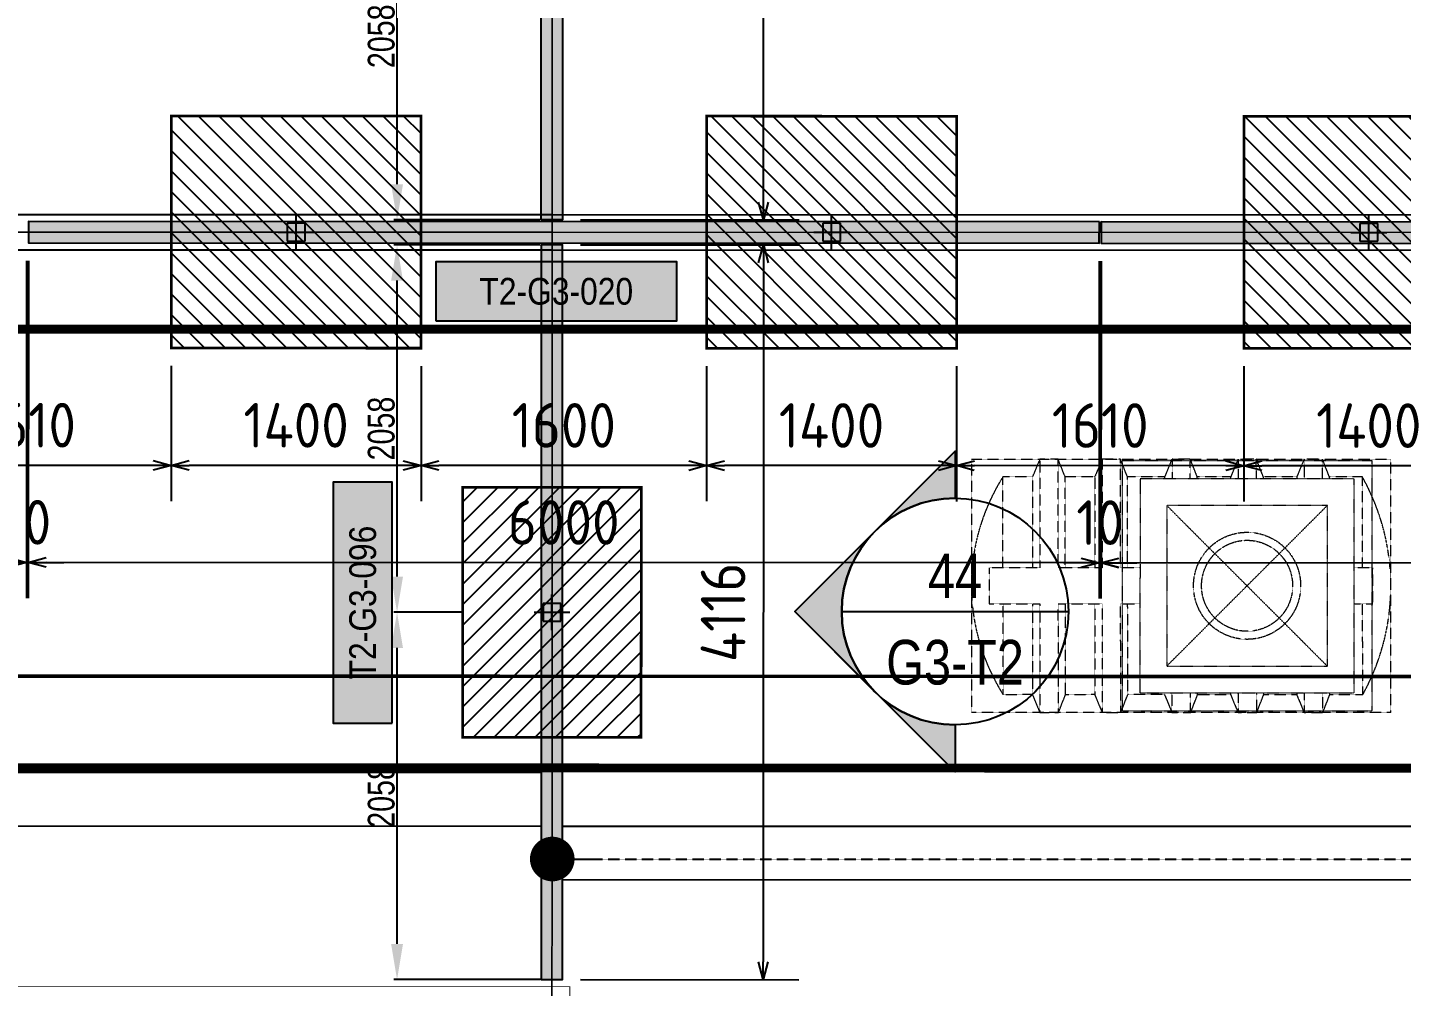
# Model space of a CAD drawing. Header units: centimetres. Extents: x -6122352 to 7132207, y -1694241 to 1947892.
# Drawn here: x 141183 to 148881, y -112699 to -107326 of the extents above; entities that cross this region are included whole.
import ezdxf
from ezdxf.enums import TextEntityAlignment as Align

# ---------------------------------------------------------------- set-up
doc = ezdxf.new("R2010")
doc.units = ezdxf.units.CM
doc.header["$MEASUREMENT"] = 0
doc.header["$PDMODE"] = 66
doc.header["$PDSIZE"] = 100
for name, pattern in [('2. HG-ST XR COL 3A (5V 7V 9V 11V - GF (4M & 5D-E)$0$HIDDEN', [0.375, 0.25, -0.125]), ('DASHED2', [0.375, 0.25, -0.125]), ('DU23023_KAA_00_XX_M2_TR_KPTB_0024$0$DU23023_KAA_00_XX_M2_TR_XRBS_0024$0$PHANTOM2', [1.25, 0.625, -0.125, 0.125, -0.125, 0.125, -0.125]), ('HIDDEN', [0.375, 0.25, -0.125]), ('XR-AR-END-SETTING OUT PLAN$0$23261-XR-AR-SI-GF$0$HIDDEN', [0.375, 0.25, -0.125])]:
    doc.linetypes.add(name, pattern=pattern)
for name, color, linetype in [('00-MI-DIM', 7, 'Continuous'), ('23585-XR-AR-BOUNDARY WALLS AND SETBACKS$0$setback', 7, 'XR-AR-END-SETTING OUT PLAN$0$23261-XR-AR-SI-GF$0$HIDDEN'), ('@MI-FOOTINGS', 7, 'Continuous'), ('@MI-REF LAYER', 7, 'Continuous'), ('@MI-TYPE-02', 6, 'Continuous'), ('A-GLASS HATCH', 7, 'Continuous'), ('B_TH_8', 7, 'Continuous'), ('PANEL-TAGS', 7, 'Continuous'), ('VD-WS-WATER TANK', 7, 'Continuous'), ('XR-AR-END-SETTING OUT PLAN$0$23585-XR-AR-END-GROUND FLOOR$0$A-Flor-Strs', 1, 'Continuous'), ('XR-AR-MID-SETTING OUT FOR MASTER$0$23585-XR-AR-MID-GROUND FLOOR$0$A-Flor-Strs', 1, 'Continuous')]:
    doc.layers.add(name, color=color, linetype=linetype)
doc.layers.add('08-Compound Wall-2', color=6, linetype='Continuous', lineweight=25, true_color=0xff00ff)
doc.layers.add('23585-XR-AR-DAMAC PLOT LIMITS$0$1-End units', color=7, linetype='Continuous', lineweight=5, true_color=0xf8991e)
doc.layers.add('23585-XR-AR-DAMAC PLOT LIMITS$0$1-Mid units', color=41, linetype='Continuous', lineweight=5)
doc.layers.add('A-ANNO-TEXT', color=3, linetype='Continuous', lineweight=25)
doc.styles.add('Arial Narrow', font='ARIALN.TTF', dxfattribs={"width": 0.95, "height": 500})
doc.styles.add('JWC 1.50MM', font='GOTHIC.TTF', dxfattribs={"width": 0.8, "height": 1.5})
doc.styles.add('PANELTAG_STYLE', font='arial.ttf')
doc.styles.add('Schueco-BEMSTIL', font='isocpeur.ttf', dxfattribs={"width": 0.9})
doc.dimstyles.new('JWC - 1.5', dxfattribs={"dimtxt": 1.5, "dimasz": 2, "dimexe": 0.18, "dimexo": 0.06, "dimgap": 0.09, "dimtad": 1, "dimtoh": 1, "dimdec": 0, "dimzin": 0, "dimdsep": 46, "dimtxsty": 'JWC 1.50MM', "dimcen": 0.09, "dimclrd": 1, "dimclre": 1, "dimclrt": 2, "dimadec": 0, "dimazin": 0, "dimtfac": 1, "dimtdec": 0, "dimtofl": 0, "dimtmove": 0, "dimatfit": 3, "dimfxl": 30, "dimtolj": 1, "dimtzin": 0, "dimarcsym": 0})
doc.dimstyles.new('MI- JWC-TXT-2.5 MM', dxfattribs={"dimscale": 1.5, "dimtxt": 2.5, "dimasz": 1, "dimexe": 2, "dimexo": 1, "dimgap": 1, "dimtad": 1, "dimdec": 0, "dimdsep": 46, "dimtxsty": 'Schueco-BEMSTIL', "dimblk": 'OPEN30', "dimcen": 0, "dimdle": 2, "dimclrd": 140, "dimclre": 8, "dimclrt": 40, "dimadec": 0, "dimazin": 2, "dimtfac": 1, "dimtdec": 0, "dimtix": 1, "dimtmove": 2, "dimatfit": 3, "dimldrblk": 'OPEN', "dimfxl": 2, "dimlwd": -1, "dimlwe": -1, "dimarcsym": 0})

# ---------------------------------------------------------------- blocks, each defined once
blk = doc.blocks.new('23585-XR-AR-BOUNDARY WALLS AND SETBACKS')
at = {"layer": '08-Compound Wall-2'}
for points in [[(496545.2942, 2768939.474), (496562.9159, 2768923.3281), (496568.9636, 2768929.9287), (496573.017, 2768934.3523), (496577.0706, 2768938.7761), (496581.124, 2768943.1999), (496585.1774, 2768947.6237), (496589.2308, 2768952.0475), (496593.2842, 2768956.4713), (496597.3376, 2768960.8951), (496601.391, 2768965.3187), (496607.505, 2768971.9913), (496589.8835, 2768988.1374)], [(496625.274, 2768955.7101), (496607.6525, 2768971.8562), (496601.5384, 2768965.1835), (496597.485, 2768960.7599), (496593.4316, 2768956.3361), (496589.3782, 2768951.9123), (496585.3248, 2768947.4885), (496581.2714, 2768943.0647), (496577.218, 2768938.6409), (496573.1644, 2768934.2171), (496569.111, 2768929.7935), (496563.0633, 2768923.193), (496580.6844, 2768907.0466)]]:
    blk.add_lwpolyline(points, dxfattribs=at)
at = {"layer": '23585-XR-AR-BOUNDARY WALLS AND SETBACKS$0$setback', "ltscale": 40, "const_width": 0.05}
blk.add_lwpolyline([(496622.2089, 2768954.5853), (496607.8315, 2768967.7589), (496603.6766, 2768963.2244), (496599.6232, 2768958.8008), (496595.5698, 2768954.377), (496591.5164, 2768949.9532), (496587.463, 2768945.5294), (496583.4096, 2768941.1056), (496579.3562, 2768936.6818), (496575.3025, 2768932.2579), (496571.2492, 2768927.8344), (496567.093, 2768923.2983), (496581.4701, 2768910.1244), (496585.6266, 2768914.6607), (496589.68, 2768919.0844), (496593.7334, 2768923.5082), (496597.7868, 2768927.932), (496601.8402, 2768932.3558), (496605.8938, 2768936.7795), (496609.9472, 2768941.2032), (496614.0006, 2768945.627), (496618.054, 2768950.0508)], close=True, dxfattribs=at)
blk = doc.blocks.new('A$C9d9485f6')
at = {"layer": 'A-ANNO-TEXT', "rotation": 312.4881850805905}
blk.add_blockref('23585-XR-AR-BOUNDARY WALLS AND SETBACKS', (-2377088.5348, -1504219.2521), dxfattribs=at)
blk = doc.blocks.new('23585-XR-AR-DAMAC PLOT LIMITS')
at = {"layer": '23585-XR-AR-DAMAC PLOT LIMITS$0$1-End units', "color": 251, "true_color": 0x636466}
for points in [[(496569.0373, 2768929.8611), (496562.8545, 2768923.1131), (496545.1591, 2768939.3265), (496551.3423, 2768946.0747)], [(496586.7325, 2768913.6473), (496580.5493, 2768906.8991), (496562.8545, 2768923.1131), (496569.0373, 2768929.8611)]]:
    blk.add_lwpolyline(points, close=True, dxfattribs=at)
at = {"layer": '23585-XR-AR-DAMAC PLOT LIMITS$0$1-Mid units', "color": 251, "true_color": 0x636466}
for points in [[(496569.0373, 2768929.8611), (496551.3423, 2768946.0747), (496555.3957, 2768950.4985), (496573.0907, 2768934.2847)], [(496590.7859, 2768918.0711), (496586.7325, 2768913.6473), (496569.0373, 2768929.8611), (496573.0907, 2768934.2847)]]:
    blk.add_lwpolyline(points, close=True, dxfattribs=at)
blk = doc.blocks.new('A$Cf093b529')
at = {"layer": 'A-ANNO-TEXT'}
blk.add_blockref('23585-XR-AR-DAMAC PLOT LIMITS', (-495391.9901, -2768603.4419), dxfattribs=at)
blk = doc.blocks.new('A$Ceb9e94c1')
at = {"color": 1, "true_color": 0xeb0000, "const_width": 0.003, "elevation": 0}
blk.add_lwpolyline([(57.1501, 0.0001), (51.1501, 0.0001), (45.1501, 0), (39.1501, 0), (33.1501, 0.0002), (27.1501, 0.0002), (21.1501, 0.0002), (15.1501, 0.0001), (9.1501, 0.0001), (0.0001, 0.0001), (0, 24.0001), (9.1502, 24.0001), (15.1501, 24), (21.1501, 24), (27.1501, 24.0001), (33.1501, 24.0001), (39.1501, 24.0002), (45.1501, 24.0002), (51.1502, 24.0001), (57.1501, 24), (66.3023, 24.0002), (66.3027, 0.0002)], close=True, dxfattribs=at)
blk = doc.blocks.new('WT')
at = {"layer": 'VD-WS-WATER TANK', "color": 8, "linetype": 'HIDDEN', "lineweight": 5}
for p, q in [((-1544.6, 709.7), (-1544.6, -710.3)), ((-1544.6, 709.7), (805.4, 709.7)), ((805.4, -710.3), (805.4, 709.7)), ((-1205.2, 610), (-1368.6, 609.7)), ((-1367.6, 100.7), (-1368.6, 609.7)), ((-853.8, 610), (-1019.5, 609.7)), ((-462.5, 610), (-670.5, 610)), ((-92.3, 610), (-279.1, 610)), ((278, 610), (91.1, 609.6)), ((645.8, 610), (461.3, 609.7)), ((646.8, 100.7), (645.8, 610)), ((-1366.3, -610.3), (-1367.2, -101.4)), ((648.2, -610), (647.2, -101.4)), ((-1202.9, -610), (-1366.3, -610.3)), ((-853.8, -610), (-1017.2, -610.3)), ((-462.5, -610), (-668.2, -610)), ((-92.3, -610), (-276.8, -610)), ((278, -610), (93.4, -610.3)), ((648.2, -610), (463.6, -610.3)), ((805.4, -710.3), (-1544.6, -710.3))]:
    blk.add_line(p, q, dxfattribs=at)
at = {"layer": 'VD-WS-WATER TANK', "color": 8, "linetype": 'HIDDEN', "lineweight": 5, "ltscale": 0.2}
for p, q in [((-450, 450, 1.1), (450, -450, -1)), ((450, 450), (-450, -450, 1))]:
    blk.add_line(p, q, dxfattribs=at)
at = {"layer": 'VD-WS-WATER TANK', "color": 8, "linetype": 'HIDDEN', "lineweight": 5}
for points in [[(-1058, 100.7), (-1059, 709.7), (-1161.1, 709.7), (-1202.9, 610), (-1202.9, 100.7)], [(-1161.1, 709.7), (-1161.1, 100.7)], [(-1018.6, 100.7), (-1019.5, 610), (-1059, 709.7)], [(-708.9, 100.7), (-709.9, 709.7), (-812, 709.7), (-853.8, 610), (-853.8, 100.7)], [(-812, 709.7), (-812, 100.7)], [(-669.5, 100.7), (-670.5, 610), (-709.9, 709.7)], [(-318.4, 600), (-318.6, 709.7), (-420.7, 709.7), (-462.5, 610), (-462.5, 600)], [(-420.7, 709.7), (-420.7, 600)], [(-279.1, 600), (-279.1, 610), (-318.6, 709.7)], [(51.8, 600), (51.6, 709.7), (-50.5, 709.7), (-92.3, 610), (-92.3, 600)], [(-50.5, 709.7), (-50.5, 600)], [(91.1, 600), (91.1, 610), (51.6, 709.7)], [(422, 600), (421.8, 709.7), (319.7, 709.7), (278, 610), (278, 600)], [(319.7, 709.7), (319.7, 600)], [(461.3, 600), (461.3, 610), (421.8, 709.7)], [(-1161.1, 100.7), (-1444.6, 100.7), (-1444.6, -101.4), (-1161.1, -101.4)], [(-812, 100.7), (-1058, 100.7)], [(-600, 100.7), (-708.9, 100.7)], [(600, -101.4), (705.4, -101.4), (705.4, 100.7), (600, 100.7)], [(-1202.9, -101.4), (-1202.9, -610), (-1161.1, -710.3), (-1056.7, -710.3), (-1017.2, -610), (-1018.2, -101.4)], [(-1161.1, -101.4), (-1161.1, -710.3)], [(-1056.7, -710.3), (-1057.7, -101.4)], [(-1057.7, -101.4), (-812, -101.4)], [(-853.8, -101.4), (-853.8, -610), (-812, -710.3), (-707.6, -710.3), (-668.2, -610), (-669.1, -101.4)], [(-812, -101.4), (-812, -710.3)], [(-707.6, -710.3), (-708.6, -101.4)], [(-708.6, -101.4), (-600, -101.4)], [(-462.5, -600), (-462.5, -610), (-420.7, -710.3), (-316.2, -710.3), (-276.8, -610), (-276.8, -600)], [(-420.7, -600), (-420.7, -710.3)], [(-316.2, -710.3), (-316.4, -600)], [(-92.3, -600), (-92.3, -610), (-50.5, -710.3), (54, -710.3), (93.4, -610), (93.4, -600)], [(-50.5, -600), (-50.5, -710.3)], [(54, -710.3), (53.8, -600)], [(278, -600), (278, -610), (319.7, -710.3), (424.2, -710.3), (463.6, -610), (463.6, -600)], [(319.7, -600), (319.7, -710.3)], [(424.2, -710.3), (424, -600)]]:
    blk.add_lwpolyline(points, dxfattribs=at)
at = {"layer": 'VD-WS-WATER TANK', "color": 8, "linetype": 'HIDDEN', "lineweight": 5, "ltscale": 0.2}
for points in [[(-700, -700), (700, -700), (700, 700), (-700, 700)], [(-600, -600), (600, -600), (600, 600), (-600, 600)], [(-450, -450), (450, -450), (450, 450), (-450, 450)]]:
    blk.add_lwpolyline(points, close=True, dxfattribs=at)
at = {"layer": 'VD-WS-WATER TANK', "color": 8, "linetype": 'HIDDEN', "lineweight": 5}
for radius in [300, 255]:
    blk.add_circle((0, 0), radius, dxfattribs=at)
for centre, radius, start, end in [((-406.1, 1.5), 1138.5, 147.71236, 212.50564), ((-448.6, -2.1), 1254, 331.0009, 29.21709)]:
    blk.add_arc(centre, radius, start, end, dxfattribs=at)
blk = doc.blocks.new('A$C626fc766')
at = {"color": 1, "true_color": 0xeb0000, "const_width": 0.003, "elevation": 0}
blk.add_lwpolyline([(57.1526, 0.0001), (51.1526, 0.0001), (45.1526, 0.0001), (39.1526, 0), (33.1526, 0.0003), (27.1526, 0.0002), (21.1526, 0.0002), (15.1526, 0.0002), (9.1526, 0.0001), (0, 0.0001), (0.0004, 24.0001), (9.1526, 24.0003), (15.1525, 24.0002), (21.1526, 24.0001), (27.1526, 24.0001), (33.1526, 24.0002), (39.1526, 24.0002), (45.1526, 24.0002), (51.1526, 24.0003), (57.1525, 24.0002), (66.3027, 24.0002), (66.3027, 0)], close=True, dxfattribs=at)
at = {"layer": 'VD-WS-WATER TANK', "ltscale": 100, "xscale": 0.001, "yscale": 0.001, "zscale": 0.001, "rotation": 1.469649213618479e-08}
blk.add_blockref('WT', (13.0473, 22.0206, 0), dxfattribs=at)
blk = doc.blocks.new('_Dot')
at = {"color": 0, "linetype": 'ByBlock', "lineweight": -2}
blk.add_line((-0.5, 0), (-1, 0), dxfattribs=at)
at = {"color": 0, "linetype": 'ByBlock', "const_width": 0.5}
blk.add_lwpolyline([(-0.25, 0, 1), (0.25, 0, 1)], format="xyb", close=True, dxfattribs=at)
blk = doc.blocks.new('A$Cc8c38916')
at = {"color": 1, "true_color": 0xeb0000, "const_width": 0.003, "elevation": 0}
blk.add_lwpolyline([(57.1501, 1.3114), (51.1501, 1.3114), (45.1501, 1.3113), (39.1501, 1.3113), (33.1501, 1.3115), (27.1501, 1.3115), (21.1501, 1.3115), (15.1501, 1.3114), (9.1501, 1.3114), (0.0001, 1.3114), (0, 25.3114), (9.1502, 25.3114), (15.1501, 25.3113), (21.1501, 25.3113), (27.1501, 25.3114), (33.1501, 25.3114), (39.1501, 25.3114), (45.1501, 25.3115), (51.1502, 25.3114), (57.1501, 25.3113), (66.3023, 25.3115), (66.3027, 1.3114)], close=True, dxfattribs=at)
blk = doc.blocks.new('A$Cbcaed180')
at = {"color": 1, "true_color": 0xeb0000, "const_width": 0.003, "elevation": 0}
blk.add_lwpolyline([(57.1526, 0.7365), (51.1526, 0.7364), (45.1526, 0.7364), (39.1526, 0.7364), (33.1526, 0.7366), (27.1526, 0.7366), (21.1526, 0.7366), (15.1526, 0.7365), (9.1526, 0.7365), (0, 0.7365), (0.0004, 24.7364), (9.1526, 24.7366), (15.1525, 24.7365), (21.1526, 24.7364), (27.1526, 24.7365), (33.1526, 24.7365), (39.1526, 24.7365), (45.1526, 24.7366), (51.1526, 24.7366), (57.1525, 24.7365), (66.3027, 24.7365), (66.3027, 0.7363)], close=True, dxfattribs=at)
blk = doc.blocks.new('_Open30')
at = {"color": 0, "linetype": 'ByBlock', "lineweight": -2}
for p, q in [((-1, 0.268), (0, 0)), ((0, 0), (-1, -0.268)), ((0, 0), (-1, 0))]:
    blk.add_line(p, q, dxfattribs=at)
blk = doc.blocks.new('*D1482')
at = {"layer": '@MI-TYPE-02', "color": 8, "transparency": 16777216}
for p, q in [((375737.2, -229201.3), (376960.5, -229201.3)), ((375735.9, -233317.3), (376960.5, -233317.3))]:
    blk.add_line(p, q, dxfattribs=at)
at = {"layer": '@MI-TYPE-02', "color": 140, "transparency": 16777216}
blk.add_line((376760.5, -233217.3), (376760.5, -229301.3), dxfattribs=at)
at = {"layer": 'Defpoints', "color": 0, "transparency": 16777216}
for p in [(375637.2, -229201.3), (376760.5, -229201.3), (375635.9, -233317.3)]:
    blk.add_point(p, dxfattribs=at)
at = {"layer": '@MI-TYPE-02', "color": 140, "transparency": 16777216, "xscale": 100, "yscale": 100, "zscale": 100}
for p, rotation in [((376760.5, -229201.3), 90), ((376760.5, -233317.3), 270)]:
    blk.add_blockref('_Open30', p, dxfattribs=dict(at, rotation=rotation))
at = {"layer": '@MI-TYPE-02', "color": 40, "transparency": 16777216, "insert": (376535.5, -231259.3), "char_height": 250, "attachment_point": 5, "rotation": 90, "style": 'Schueco-BEMSTIL'}
blk.add_mtext('4116', dxfattribs=at)
blk = doc.blocks.new('_Open')
at = {"color": 0, "linetype": 'ByBlock', "lineweight": -2}
for p, q in [((-1, 0.2), (0, 0)), ((-1, -0.2), (0, 0)), ((0, 0), (-1, 0))]:
    blk.add_line(p, q, dxfattribs=at)
blk = doc.blocks.new('*D1488')
at = {"layer": '@MI-TYPE-02', "color": 8, "transparency": 16777216}
for p, q in [((375735.9, -233457), (376960.4, -233457.4)), ((375735.8, -237573), (376959.1, -237573.4))]:
    blk.add_line(p, q, dxfattribs=at)
at = {"layer": '@MI-TYPE-02', "color": 140, "transparency": 16777216}
blk.add_line((376760.4, -233557.3), (376759.1, -237473.3), dxfattribs=at)
at = {"layer": 'Defpoints', "color": 0, "transparency": 16777216}
for p in [(375635.9, -233457), (375635.8, -237572.9), (376759.1, -237573.3)]:
    blk.add_point(p, dxfattribs=at)
at = {"layer": '@MI-TYPE-02', "color": 140, "transparency": 16777216, "xscale": 100, "yscale": 100, "zscale": 100}
for p, rotation in [((376760.4, -233457.3), 89.98108695238069), ((376759.1, -237573.3), 269.9810869523807)]:
    blk.add_blockref('_Open30', p, dxfattribs=dict(at, rotation=rotation))
at = {"layer": '@MI-TYPE-02', "color": 40, "transparency": 16777216, "insert": (376534.8, -235515.3), "char_height": 250, "attachment_point": 5, "rotation": 89.98109, "style": 'Schueco-BEMSTIL'}
blk.add_mtext('4116', dxfattribs=at)
blk = doc.blocks.new('T2-SINGLE FOOTING')
at = {"layer": '@MI-FOOTINGS', "transparency": 33554679}
h = blk.add_hatch(dxfattribs=at)
h.set_pattern_fill('ANSI31', color=8, scale=650)
h.paths.add_polyline_path([(-700, 500), (700, 500), (700, -500), (-700, -500)])
at = {"layer": '@MI-FOOTINGS', "color": 62, "const_width": 15}
blk.add_lwpolyline([(-700, 500), (700, 500), (700, -500), (-700, -500)], close=True, dxfattribs=at)
at = {"layer": '@MI-FOOTINGS', "color": 30}
blk.add_point((0, 0), dxfattribs=at)
blk = doc.blocks.new('*D1557')
at = {"color": 1, "lineweight": -2, "transparency": 16777216}
for p, q in [((-507.3, -6313.9), (-887.1, -6313.9)), ((-869.1, -8171.6), (-869.1, -6513.9)), ((-67.4, -8371.6), (-887.1, -8371.6))]:
    blk.add_line(p, q, dxfattribs=at)
at = {"color": 1, "transparency": 16777216}
for points in [[(-902.4, -6513.9), (-835.8, -6513.9), (-869.1, -6313.9)], [(-902.4, -8171.6), (-835.8, -8171.6), (-869.1, -8371.6)]]:
    blk.add_solid(points, dxfattribs=at)
at = {"layer": 'Defpoints', "color": 0, "transparency": 16777216}
for p in [(-869.1, -6313.9), (-501.3, -6313.9), (-61.4, -8371.6)]:
    blk.add_point(p, dxfattribs=at)
at = {"color": 2, "transparency": 16777216, "insert": (-956.9, -7342.8), "char_height": 150, "attachment_point": 5, "rotation": 90, "style": 'JWC 1.50MM'}
blk.add_mtext('\\A1;2058', dxfattribs=at)
blk = doc.blocks.new('*D1558')
at = {"color": 1, "lineweight": -2, "transparency": 16777216}
for p, q in [((-67.3, -4255.7), (-887.1, -4255.7)), ((-869.1, -6113.9), (-869.1, -4455.7)), ((-507.3, -6313.9), (-887.1, -6313.9))]:
    blk.add_line(p, q, dxfattribs=at)
at = {"color": 1, "transparency": 16777216}
for points in [[(-902.4, -4455.7), (-835.8, -4455.7), (-869.1, -4255.7)], [(-902.4, -6113.9), (-835.8, -6113.9), (-869.1, -6313.9)]]:
    blk.add_solid(points, dxfattribs=at)
at = {"layer": 'Defpoints', "color": 0, "transparency": 16777216}
for p in [(-869.1, -4255.7), (-61.3, -4255.7), (-501.3, -6313.9)]:
    blk.add_point(p, dxfattribs=at)
at = {"color": 2, "transparency": 16777216, "insert": (-956.9, -5284.8), "char_height": 150, "attachment_point": 5, "rotation": 90, "style": 'JWC 1.50MM'}
blk.add_mtext('\\A1;2058', dxfattribs=at)
blk = doc.blocks.new('*D1559')
at = {"color": 1, "lineweight": -2, "transparency": 16777216}
for p, q in [((-506.6, -2058), (-887.1, -2058)), ((-869.1, -3915.9), (-869.1, -2258)), ((-67.3, -4115.9), (-887.1, -4115.9))]:
    blk.add_line(p, q, dxfattribs=at)
at = {"color": 1, "transparency": 16777216}
for points in [[(-902.4, -2258), (-835.8, -2258), (-869.1, -2058)], [(-902.4, -3915.9), (-835.8, -3915.9), (-869.1, -4115.9)]]:
    blk.add_solid(points, dxfattribs=at)
at = {"layer": 'Defpoints', "color": 0, "transparency": 16777216}
for p in [(-869.1, -2058), (-500.6, -2058), (-61.3, -4115.9)]:
    blk.add_point(p, dxfattribs=at)
at = {"color": 2, "transparency": 16777216, "insert": (-956.9, -3087), "char_height": 150, "attachment_point": 5, "rotation": 90, "style": 'JWC 1.50MM'}
blk.add_mtext('\\A1;2058', dxfattribs=at)
blk = doc.blocks.new('T2-FOOTING PLAN')
at = {"layer": '@MI-FOOTINGS', "transparency": 33554679}
h = blk.add_hatch(dxfattribs=at)
h.set_pattern_fill('ANSI31', color=8, scale=650)
h.paths.add_polyline_path([(-700, 650), (700, 650), (700, -650), (-700, -650)])
at = {"layer": '@MI-FOOTINGS', "color": 160, "true_color": 0x3340f0, "const_width": 15}
blk.add_lwpolyline([(-700, 650), (700, 650), (700, -650), (-700, -650)], close=True, dxfattribs=at)
at = {"layer": '@MI-FOOTINGS', "color": 30}
blk.add_point((0, 0), dxfattribs=at)
blk = doc.blocks.new('*D1619')
at = {"layer": '@MI-TYPE-02', "color": 8, "transparency": 16777216}
for p, q in [((400069.3, -148817.6), (400069.3, -149575.2)), ((401469.3, -148817.3), (401469.3, -149575.2))]:
    blk.add_line(p, q, dxfattribs=at)
at = {"layer": '@MI-TYPE-02', "color": 140, "transparency": 16777216}
blk.add_line((401369.3, -149375.2), (400169.3, -149375.2), dxfattribs=at)
at = {"layer": 'Defpoints', "color": 0, "transparency": 16777216}
for p in [(400069.3, -148717.6), (401469.3, -148717.3), (400069.3, -149375.2)]:
    blk.add_point(p, dxfattribs=at)
at = {"layer": '@MI-TYPE-02', "color": 140, "transparency": 16777216, "xscale": 100, "yscale": 100, "zscale": 100, "rotation": 180}
blk.add_blockref('_Open30', (400069.3, -149375.2), dxfattribs=at)
at = {"layer": '@MI-TYPE-02', "color": 140, "transparency": 16777216, "xscale": 100, "yscale": 100, "zscale": 100}
blk.add_blockref('_Open30', (401469.3, -149375.2), dxfattribs=at)
at = {"layer": '@MI-TYPE-02', "color": 40, "transparency": 16777216, "insert": (400769.3, -149150.2), "char_height": 250, "attachment_point": 5, "style": 'Schueco-BEMSTIL'}
blk.add_mtext('1400', dxfattribs=at)
blk = doc.blocks.new('*D1620')
at = {"layer": '@MI-TYPE-02', "color": 8, "transparency": 16777216}
for p, q in [((398459.3, -148817.5), (398459.3, -149575.2)), ((400069.3, -148817.6), (400069.3, -149575.2))]:
    blk.add_line(p, q, dxfattribs=at)
at = {"layer": '@MI-TYPE-02', "color": 140, "transparency": 16777216}
blk.add_line((399969.3, -149375.2), (398559.3, -149375.2), dxfattribs=at)
at = {"layer": 'Defpoints', "color": 0, "transparency": 16777216}
for p in [(398459.3, -148717.5), (400069.3, -148717.6), (398459.3, -149375.2)]:
    blk.add_point(p, dxfattribs=at)
at = {"layer": '@MI-TYPE-02', "color": 140, "transparency": 16777216, "xscale": 100, "yscale": 100, "zscale": 100, "rotation": 180}
blk.add_blockref('_Open30', (398459.3, -149375.2), dxfattribs=at)
at = {"layer": '@MI-TYPE-02', "color": 140, "transparency": 16777216, "xscale": 100, "yscale": 100, "zscale": 100}
blk.add_blockref('_Open30', (400069.3, -149375.2), dxfattribs=at)
at = {"layer": '@MI-TYPE-02', "color": 40, "transparency": 16777216, "insert": (399264.3, -149150.2), "char_height": 250, "attachment_point": 5, "style": 'Schueco-BEMSTIL'}
blk.add_mtext('1610', dxfattribs=at)
blk = doc.blocks.new('*D1621')
at = {"layer": '@MI-TYPE-02', "color": 8, "transparency": 16777216}
for p, q in [((397059.3, -148817.7), (397059.3, -149575.2)), ((398459.3, -148817.5), (398459.3, -149575.2))]:
    blk.add_line(p, q, dxfattribs=at)
at = {"layer": '@MI-TYPE-02', "color": 140, "transparency": 16777216}
blk.add_line((398359.3, -149375.2), (397159.3, -149375.2), dxfattribs=at)
at = {"layer": 'Defpoints', "color": 0, "transparency": 16777216}
for p in [(397059.3, -148717.7), (398459.3, -148717.5), (397059.3, -149375.2)]:
    blk.add_point(p, dxfattribs=at)
at = {"layer": '@MI-TYPE-02', "color": 140, "transparency": 16777216, "xscale": 100, "yscale": 100, "zscale": 100, "rotation": 180}
blk.add_blockref('_Open30', (397059.3, -149375.2), dxfattribs=at)
at = {"layer": '@MI-TYPE-02', "color": 140, "transparency": 16777216, "xscale": 100, "yscale": 100, "zscale": 100}
blk.add_blockref('_Open30', (398459.3, -149375.2), dxfattribs=at)
at = {"layer": '@MI-TYPE-02', "color": 40, "transparency": 16777216, "insert": (397759.3, -149150.2), "char_height": 250, "attachment_point": 5, "style": 'Schueco-BEMSTIL'}
blk.add_mtext('1400', dxfattribs=at)
blk = doc.blocks.new('*D1622')
at = {"layer": '@MI-TYPE-02', "color": 8, "transparency": 16777216}
for p, q in [((395459.3, -148818), (395459.3, -149575.2)), ((397059.3, -148817.7), (397059.3, -149575.2))]:
    blk.add_line(p, q, dxfattribs=at)
at = {"layer": '@MI-TYPE-02', "color": 140, "transparency": 16777216}
blk.add_line((396959.3, -149375.2), (395559.3, -149375.2), dxfattribs=at)
at = {"layer": 'Defpoints', "color": 0, "transparency": 16777216}
for p in [(395459.3, -148718), (397059.3, -148717.7), (395459.3, -149375.2)]:
    blk.add_point(p, dxfattribs=at)
at = {"layer": '@MI-TYPE-02', "color": 140, "transparency": 16777216, "xscale": 100, "yscale": 100, "zscale": 100, "rotation": 180}
blk.add_blockref('_Open30', (395459.3, -149375.2), dxfattribs=at)
at = {"layer": '@MI-TYPE-02', "color": 140, "transparency": 16777216, "xscale": 100, "yscale": 100, "zscale": 100}
blk.add_blockref('_Open30', (397059.3, -149375.2), dxfattribs=at)
at = {"layer": '@MI-TYPE-02', "color": 40, "transparency": 16777216, "insert": (396259.3, -149150.2), "char_height": 250, "attachment_point": 5, "style": 'Schueco-BEMSTIL'}
blk.add_mtext('1600', dxfattribs=at)
blk = doc.blocks.new('*D1623')
at = {"layer": '@MI-TYPE-02', "color": 8, "transparency": 16777216}
for p, q in [((394059.3, -148818.2), (394059.3, -149575.2)), ((395459.3, -148818), (395459.3, -149575.2))]:
    blk.add_line(p, q, dxfattribs=at)
at = {"layer": '@MI-TYPE-02', "color": 140, "transparency": 16777216}
blk.add_line((395359.3, -149375.2), (394159.3, -149375.2), dxfattribs=at)
at = {"layer": 'Defpoints', "color": 0, "transparency": 16777216}
for p in [(394059.3, -148718.2), (395459.3, -148718), (394059.3, -149375.2)]:
    blk.add_point(p, dxfattribs=at)
at = {"layer": '@MI-TYPE-02', "color": 140, "transparency": 16777216, "xscale": 100, "yscale": 100, "zscale": 100, "rotation": 180}
blk.add_blockref('_Open30', (394059.3, -149375.2), dxfattribs=at)
at = {"layer": '@MI-TYPE-02', "color": 140, "transparency": 16777216, "xscale": 100, "yscale": 100, "zscale": 100}
blk.add_blockref('_Open30', (395459.3, -149375.2), dxfattribs=at)
at = {"layer": '@MI-TYPE-02', "color": 40, "transparency": 16777216, "insert": (394759.3, -149150.2), "char_height": 250, "attachment_point": 5, "style": 'Schueco-BEMSTIL'}
blk.add_mtext('1400', dxfattribs=at)
blk = doc.blocks.new('*D1624')
at = {"layer": '@MI-TYPE-02', "color": 8, "transparency": 16777216}
for p, q in [((392449.8, -148817.9), (392449.8, -149575.2)), ((394059.3, -148818.2), (394059.3, -149575.2))]:
    blk.add_line(p, q, dxfattribs=at)
at = {"layer": '@MI-TYPE-02', "color": 140, "transparency": 16777216}
blk.add_line((393959.3, -149375.2), (392549.8, -149375.2), dxfattribs=at)
at = {"layer": 'Defpoints', "color": 0, "transparency": 16777216}
for p in [(392449.8, -148717.9), (394059.3, -148718.2), (392449.8, -149375.2)]:
    blk.add_point(p, dxfattribs=at)
at = {"layer": '@MI-TYPE-02', "color": 140, "transparency": 16777216, "xscale": 100, "yscale": 100, "zscale": 100, "rotation": 180}
blk.add_blockref('_Open30', (392449.8, -149375.2), dxfattribs=at)
at = {"layer": '@MI-TYPE-02', "color": 140, "transparency": 16777216, "xscale": 100, "yscale": 100, "zscale": 100}
blk.add_blockref('_Open30', (394059.3, -149375.2), dxfattribs=at)
at = {"layer": '@MI-TYPE-02', "color": 40, "transparency": 16777216, "insert": (393254.5, -149150.2), "char_height": 250, "attachment_point": 5, "style": 'Schueco-BEMSTIL'}
blk.add_mtext('1610', dxfattribs=at)
blk = doc.blocks.new('*D1641')
at = {"layer": '@MI-TYPE-02', "color": 8, "transparency": 16777216}
for p, q in [((399258.9, -148229.1), (399258.9, -150119.1)), ((399269, -148228.4), (399269, -150119.1))]:
    blk.add_line(p, q, dxfattribs=at)
at = {"layer": '@MI-TYPE-02', "color": 140, "transparency": 16777216}
for p, q in [((399158.9, -149919.1), (399058.9, -149919.1)), ((399269, -149919.1), (399258.9, -149919.1)), ((399369, -149919.1), (399469, -149919.1))]:
    blk.add_line(p, q, dxfattribs=at)
at = {"layer": 'Defpoints', "color": 0, "transparency": 16777216}
for p in [(399258.9, -148129.1), (399269, -148128.4), (399258.9, -149919.1)]:
    blk.add_point(p, dxfattribs=at)
at = {"layer": '@MI-TYPE-02', "color": 140, "transparency": 16777216, "xscale": 100, "yscale": 100, "zscale": 100}
blk.add_blockref('_Open30', (399258.9, -149919.1), dxfattribs=at)
at = {"layer": '@MI-TYPE-02', "color": 140, "transparency": 16777216, "xscale": 100, "yscale": 100, "zscale": 100, "rotation": 180}
blk.add_blockref('_Open30', (399269, -149919.1), dxfattribs=at)
at = {"layer": '@MI-TYPE-02', "color": 40, "transparency": 16777216, "insert": (399264, -149694.1), "char_height": 250, "attachment_point": 5, "style": 'Schueco-BEMSTIL'}
blk.add_mtext('10', dxfattribs=at)
blk = doc.blocks.new('*D1642')
at = {"layer": '@MI-TYPE-02', "color": 8, "transparency": 16777216}
for p, q in [((393259, -148229.1), (393259, -150119.1)), ((399258.9, -148229.1), (399258.9, -150119.1))]:
    blk.add_line(p, q, dxfattribs=at)
at = {"layer": '@MI-TYPE-02', "color": 140, "transparency": 16777216}
blk.add_line((399158.9, -149919.1), (393359, -149919.1), dxfattribs=at)
at = {"layer": 'Defpoints', "color": 0, "transparency": 16777216}
for p in [(393259, -148129.1), (399258.9, -148129.1), (393259, -149919.1)]:
    blk.add_point(p, dxfattribs=at)
at = {"layer": '@MI-TYPE-02', "color": 140, "transparency": 16777216, "xscale": 100, "yscale": 100, "zscale": 100, "rotation": 180}
blk.add_blockref('_Open30', (393259, -149919.1), dxfattribs=at)
at = {"layer": '@MI-TYPE-02', "color": 140, "transparency": 16777216, "xscale": 100, "yscale": 100, "zscale": 100}
blk.add_blockref('_Open30', (399258.9, -149919.1), dxfattribs=at)
at = {"layer": '@MI-TYPE-02', "color": 40, "transparency": 16777216, "insert": (396258.9, -149694.1), "char_height": 250, "attachment_point": 5, "style": 'Schueco-BEMSTIL'}
blk.add_mtext('6000', dxfattribs=at)
blk = doc.blocks.new('*D1643')
at = {"layer": '@MI-TYPE-02', "color": 8, "transparency": 16777216}
for p, q in [((393248.9, -148229.8), (393248.9, -150119.1)), ((393259, -148229.1), (393259, -150119.1))]:
    blk.add_line(p, q, dxfattribs=at)
at = {"layer": '@MI-TYPE-02', "color": 140, "transparency": 16777216}
for p, q in [((393148.9, -149919.1), (393048.9, -149919.1)), ((393259, -149919.1), (393248.9, -149919.1)), ((393359, -149919.1), (393459, -149919.1))]:
    blk.add_line(p, q, dxfattribs=at)
at = {"layer": 'Defpoints', "color": 0, "transparency": 16777216}
for p in [(393248.9, -148129.8), (393259, -148129.1), (393248.9, -149919.1)]:
    blk.add_point(p, dxfattribs=at)
at = {"layer": '@MI-TYPE-02', "color": 140, "transparency": 16777216, "xscale": 100, "yscale": 100, "zscale": 100}
blk.add_blockref('_Open30', (393248.9, -149919.1), dxfattribs=at)
at = {"layer": '@MI-TYPE-02', "color": 140, "transparency": 16777216, "xscale": 100, "yscale": 100, "zscale": 100, "rotation": 180}
blk.add_blockref('_Open30', (393259, -149919.1), dxfattribs=at)
at = {"layer": '@MI-TYPE-02', "color": 40, "transparency": 16777216, "insert": (393253.9, -149694.1), "char_height": 250, "attachment_point": 5, "style": 'Schueco-BEMSTIL'}
blk.add_mtext('10', dxfattribs=at)
blk = doc.blocks.new('*D1660')
at = {"layer": '@MI-TYPE-02', "color": 8, "transparency": 16777216}
for p, q in [((399269, -148228.4), (399269, -150120)), ((405268.9, -148228.5), (405268.9, -150120))]:
    blk.add_line(p, q, dxfattribs=at)
at = {"layer": '@MI-TYPE-02', "color": 140, "transparency": 16777216}
blk.add_line((405168.9, -149920), (399369, -149920), dxfattribs=at)
at = {"layer": 'Defpoints', "color": 0, "transparency": 16777216}
for p in [(399269, -148128.4), (405268.9, -148128.5), (399269, -149920)]:
    blk.add_point(p, dxfattribs=at)
at = {"layer": '@MI-TYPE-02', "color": 140, "transparency": 16777216, "xscale": 100, "yscale": 100, "zscale": 100, "rotation": 180}
blk.add_blockref('_Open30', (399269, -149920), dxfattribs=at)
at = {"layer": '@MI-TYPE-02', "color": 140, "transparency": 16777216, "xscale": 100, "yscale": 100, "zscale": 100}
blk.add_blockref('_Open30', (405268.9, -149920), dxfattribs=at)
at = {"layer": '@MI-TYPE-02', "color": 40, "transparency": 16777216, "insert": (402269, -149695), "char_height": 250, "attachment_point": 5, "style": 'Schueco-BEMSTIL'}
blk.add_mtext('6000', dxfattribs=at)
blk = doc.blocks.new('XR-AR-END-SETTING OUT PLAN')
at = {"layer": 'XR-AR-END-SETTING OUT PLAN$0$23585-XR-AR-END-GROUND FLOOR$0$A-Flor-Strs', "color": 8}
for points in [[(3000.1, 19773.3), (3000.1, 20973.3), (9090, 20973.2)], [(3300.1, 19773.3), (3300.1, 20673.3), (9090, 20673.3)]]:
    blk.add_lwpolyline(points, dxfattribs=at)
blk = doc.blocks.new('END UNIT')
at = {"xscale": 0.001, "yscale": 0.001, "zscale": 0.001}
blk.add_blockref('XR-AR-END-SETTING OUT PLAN', (-9.1502, 0), dxfattribs=at)
blk = doc.blocks.new('XR-AR-MID-SETTING OUT FOR MASTER')
at = {"layer": 'XR-AR-MID-SETTING OUT FOR MASTER$0$23585-XR-AR-MID-GROUND FLOOR$0$A-Flor-Strs', "color": 8}
for p, q in [((60.1, 20672.9), (5940, 20672.7)), ((60, 20372.9), (5940, 20372.7))]:
    blk.add_line(p, q, dxfattribs=at)
blk = doc.blocks.new('MID UNIT')
at = {"xscale": 0.001, "yscale": 0.001, "zscale": 0.001}
blk.add_blockref('XR-AR-MID-SETTING OUT FOR MASTER', (0, 0), dxfattribs=at)
blk = doc.blocks.new('TH_8')
at = {"xscale": -1}
blk.add_blockref('END UNIT', (495850.3054, 2769197.4791), dxfattribs=at)
blk.add_blockref('MID UNIT', (495850.3054, 2769197.4791), dxfattribs=at)
blk = doc.blocks.new('A$Ca7ad59d2')
at = {"layer": 'B_TH_8', "xscale": 1.000018136216304, "yscale": 1.000018136216304, "zscale": 1.000018136216304}
blk.add_blockref('TH_8', (-495803.6471, -2769248.0519), dxfattribs=at)
blk = doc.blocks.new('A$Cac0110ba')
at = {"rotation": 227.5015136760979}
blk.add_blockref('A$Ca7ad59d2', (28.5493, 57.4913), dxfattribs=at)
blk = doc.blocks.new('*U1871')
h = blk.add_hatch(color=94)
edge = h.paths.add_edge_path()
edge.add_line((0, -6.35), (0, -8.98))
edge.add_line((0, -8.98), (-8.98, 0))
edge.add_line((-8.98, 0), (0, 8.98))
edge.add_line((0, 8.98), (0, 6.35))
edge.add_arc((0, 0), 6.35, 90, 270)
at = {"color": 94}
blk.add_line((-6.35, 0), (6.35, 0), dxfattribs=at)
for points in [[(0, -6.35), (0, -8.98), (-8.98, 0), (0, 8.98), (0, 6.35, 1)], [(-4.49, 4.49, 0.414214), (-4.49, -4.49), (-8.98, 0), (-4.49, 4.49)]]:
    blk.add_lwpolyline(points, format="xyb", close=True)
blk.add_circle((0, 0), 6.35, dxfattribs=at)
at = {"style": 'Arial Narrow', "width": 0.95, "flags": 8}
blk.add_attdef('VIEWNUMBER', text='', height=2.5, dxfattribs=at).set_placement((0, 0), align=Align.BOTTOM_CENTER)
blk.add_attdef('SHEETNUMBER', text='', height=2.5, dxfattribs=at).set_placement((0, -1.588), align=Align.TOP_CENTER)
blk = doc.blocks.new('PANELTAG')
at = {"layer": 'PANEL-TAGS', "color": 1}
blk.add_lwpolyline([(-13.5, -3.3), (13.5, -3.3), (13.5, 3.3), (-13.5, 3.3)], close=True, dxfattribs=at)
at = {"layer": 'PANEL-TAGS', "color": 40, "true_color": 0xffd700}
blk.add_solid([(-13.5, -3.3), (13.5, -3.3), (-13.5, 3.3), (13.5, 3.3)], dxfattribs=at)
at = {"layer": 'PANEL-TAGS', "color": 5, "style": 'PANELTAG_STYLE', "width": 0.85}
blk.add_attdef('TAGNO', text='', height=3, dxfattribs=at).set_placement((0, 0), align=Align.MIDDLE)
blk = doc.blocks.new('M3 REF WITH TABLES')
at = {"color": 1, "const_width": 0.02}
blk.add_lwpolyline([(105.6338, 79.7277), (109.2087, 79.9794), (132.3994, 105.2882), (134.3918, 103.4601), (132.3994, 105.2882), (150.0336, 124.5331), (150.2404, 128.4118)], dxfattribs=at)
blk = doc.blocks.new('T2-G10 PARTITION WALLS')
at = {"layer": 'A-GLASS HATCH'}
h = blk.add_hatch(color=6, dxfattribs=at)
h.dxf.hatch_style = 1
h.paths.add_polyline_path([(-61.3, -4115.9), (-60, 0), (60, 0), (58.7, -4116)])
h = blk.add_hatch(color=6, dxfattribs=at)
h.dxf.hatch_style = 1
h.paths.add_polyline_path([(-61.3, -4255.7), (-61.4, -8371.6), (58.6, -8371.6), (58.7, -4255.7)])
at = {"layer": '@MI-TYPE-02', "color": 6}
for points in [[(-61.3, -4115.9), (-60, 0), (60, 0), (58.7, -4116)], [(-61.3, -4255.7), (-61.4, -8371.6), (58.6, -8371.6), (58.7, -4255.7)]]:
    blk.add_lwpolyline(points, close=True, dxfattribs=at)
at = {"layer": '@MI-FOOTINGS', "xscale": -1, "rotation": 89.98108695186909}
blk.add_blockref('T2-SINGLE FOOTING', (-1.3, -6314), dxfattribs=at)
at = {"color": 0}
for base, p1, p2, picture, middle in [((-869.1, -2058), (-61.3, -4115.9), (-500.6, -2058), '*D1559', (-956.9, -3087)), ((-869.1, -4255.7), (-501.3, -6313.9), (-61.3, -4255.7), '*D1558', (-956.9, -5284.8)), ((-869.1, -6313.9), (-61.4, -8371.6), (-501.3, -6313.9), '*D1557', (-956.9, -7342.8))]:
    dim = blk.add_linear_dim(base=base, p1=p1, p2=p2, angle=90, dimstyle='JWC - 1.5', dxfattribs=at)
    dim.commit()
    dim.dimension.update_dxf_attribs({"geometry": picture, "text_midpoint": middle})
at = {"layer": '@MI-TYPE-02'}
for base, p1, p2, angle, picture, middle in [((1183.2, 0), (58.7, -4116), (60, 0), 90, '*D1482', (958.2, -2058)), ((1181.9, -8372), (58.7, -4255.7), (58.6, -8371.6), 269.98109, '*D1488', (957.5, -6314))]:
    dim = blk.add_linear_dim(base=base, p1=p1, p2=p2, angle=angle, dimstyle='MI- JWC-TXT-2.5 MM', dxfattribs=at)
    dim.commit()
    dim.dimension.update_dxf_attribs({"geometry": picture, "text_midpoint": middle, "insert": (-375577.2, 229201.3)})
blk = doc.blocks.new('G10-REAR PARTITION LEFT EXTD')
at = {"layer": '@MI-TYPE-02'}
h = blk.add_hatch(color=256, dxfattribs=at)
h.dxf.hatch_style = 1
h.paths.add_polyline_path([(12088.2, 60.1), (6088.2, 60.2), (6087.8, -59.8), (12087.8, -59.9)])
h = blk.add_hatch(color=256, dxfattribs=at)
h.dxf.hatch_style = 1
h.paths.add_polyline_path([(18098.2, 60.8), (12098.3, 60.9), (12097.8, -59.1), (18097.8, -59.2)])
for points in [[(12088.2, 60.1), (6088.2, 60.2), (6087.8, -59.8), (12087.8, -59.9)], [(18098.2, 60.8), (12098.3, 60.9), (12097.8, -59.1), (18097.8, -59.2)]]:
    blk.add_lwpolyline(points, close=True, dxfattribs=at)
at = {"layer": '@MI-FOOTINGS', "xscale": -1, "rotation": 0.01015602854542941}
for p in [(7588, 1.1), (10588, 1.7), (13598, 1.8)]:
    blk.add_blockref('T2-FOOTING PLAN', p, dxfattribs=at)
at = {"layer": '@MI-TYPE-02', "color": 0}
for base, p1, p2, picture, middle, set_off in [((6077.7, -1849.8), (6087.8, -59.8), (6077.7, -60.6), '*D1643', (6082.8, -1624.8), (-387171.2, 148069.2)), ((6087.8, -1849.8), (12087.8, -59.9), (6087.8, -59.8), '*D1642', (9087.8, -1624.8), (-387171.2, 148069.2)), ((12087.8, -1849.8), (12097.8, -59.1), (12087.8, -59.9), '*D1641', (12092.8, -1624.8), (-387171.2, 148069.2)), ((12097.8, -1850.8), (18097.8, -59.2), (12097.8, -59.1), '*D1660', (15097.8, -1625.8), (-387171.2, 148069.2)), ((5278.5966, -1305.9572), (6888.1257, -648.9858), (5278.5966, -648.6621), '*D1624', (6083.3611, -1080.9572), (-387171.1594, 148069.2467)), ((6888.1, -1306), (8288.1, -648.7), (6888.1, -649), '*D1623', (7588.1, -1081), (-387171.2, 148069.2)), ((8288.1, -1306), (9888.1, -648.5), (8288.1, -648.7), '*D1622', (9088.1, -1081), (-387171.2, 148069.2)), ((9888.1, -1306), (11288.1, -648.2), (9888.1, -648.5), '*D1621', (10588.1, -1081), (-387171.2, 148069.2)), ((11288.1, -1306), (12898.1, -648.3), (11288.1, -648.2), '*D1620', (12093.1, -1081), (-387171.2, 148069.2)), ((12898.1, -1306), (14298.1, -648.1), (12898.1, -648.3), '*D1619', (13598.1, -1081), (-387171.2, 148069.2))]:
    dim = blk.add_linear_dim(base=base, p1=p1, p2=p2, angle=180, dimstyle='MI- JWC-TXT-2.5 MM', dxfattribs=at)
    dim.commit()
    dim.dimension.update_dxf_attribs({"geometry": picture, "text_midpoint": middle, "insert": set_off})

msp = doc.modelspace()

# ---------------------------------------------------------------- block references
at = {"color": 94, "linetype": '2. HG-ST XR COL 3A (5V 7V 9V 11V - GF (4M & 5D-E)$0$HIDDEN', "xscale": -1000, "yscale": 1000, "zscale": 1000, "rotation": 227.4902504429082}
msp.add_blockref('A$Cac0110ba', (138096.02267, -114332.08969), dxfattribs=at)

# ---------------------------------------------------------------- next in the draw order: linework, layer by layer
at = {"layer": '00-MI-DIM', "color": 94, "linetype": 'DU23023_KAA_00_XX_M2_TR_KPTB_0024$0$DU23023_KAA_00_XX_M2_TR_XRBS_0024$0$PHANTOM2', "ltscale": 10, "const_width": 50}
msp.add_lwpolyline([(260309.91892, -108805.86866), (260310.2308, -109016.46146), (22420.43537, -109016.46146), (22416.86832, -108770.33311)], dxfattribs=at)
at = {"layer": '@MI-REF LAYER', "color": 1, "const_width": 20}
msp.add_lwpolyline([(135215.27331, -108493.61401), (137815.50432, -110959.75209), (172142.46446, -110966.37249), (172140.18906, -113670.37671), (172142.46446, -110966.37249), (198244.81247, -110971.40666), (201244.66773, -108504.01721)], dxfattribs=at)
at = {"layer": '@MI-REF LAYER', "linetype": 'DASHED2', "extrusion": (-4.06944e-12, -7.46019e-09, 1), "elevation": 0.00085}
msp.add_lwpolyline([(144123.29107, -111984.65493), (160775.88583, -111988.99652), (161280.95308, -112726.23549)], dxfattribs=at)
at = {"layer": '@MI-REF LAYER', "const_width": 5}
msp.add_lwpolyline([(198270.47313, -126982.96771), (198272.37498, -112711.46911), (192022.26143, -112708.32827), (192022.09189, -113008.95156), (144220.97486, -113000.47366), (144221.16282, -112699.85038), (137967.30053, -112699.95905), (137964.8895, -126973.50004), (198270.47313, -126982.96771)], close=True, dxfattribs=at)

# ---------------------------------------------------------------- next in the draw order: block references
at = {"layer": '00-MI-DIM'}
ref = msp.add_blockref('*U1871', (146379.83672, -110598.22919), dxfattribs=dict(at, xscale=100, yscale=100, zscale=100))
ref.add_attrib('VIEWNUMBER', '44', dxfattribs={"layer": '0', "height": 250, "style": 'Arial Narrow', "width": 0.95}).set_placement((146379.83672, -110598.22919), align=Align.BOTTOM_CENTER)
ref.add_attrib('SHEETNUMBER', 'G3-T2', dxfattribs={"layer": '0', "height": 250, "style": 'Arial Narrow', "width": 0.95}).set_placement((146379.83672, -110756.97919), align=Align.TOP_CENTER)
at = {"layer": '@MI-REF LAYER', "xscale": 1000, "yscale": 1000, "zscale": 1000}
msp.add_blockref('A$C9d9485f6', (-23958.95046, 48155.57226), dxfattribs=at)
for name, p, rotation in [('A$Cf093b529', (-891608.73293, 539022.72011), 312.4882903633292), ('M3 REF WITH TABLES', (5073.57098, -84448.84299), 312.4882889992022)]:
    msp.add_blockref(name, p, dxfattribs=dict(at, rotation=rotation))
at = {"layer": '@MI-REF LAYER', "color": 10}
for name, p, xscale, yscale, zscale, rotation in [('A$Cc8c38916', (201276.57232, -83172.47681, 0.00001), 1000, 1000, 1000, 179.9898026791866), ('A$Ceb9e94c1', (201276.22832, -84483.75691, 0.00001), 1000.000000000001, 1000.000000000001, 1000.000000000001, 179.9898026784156), ('A$Cbcaed180', (134964.98957, -133208.58832, 0.00001), 1000, 1000, 1000, 359.9898398935451), ('A$C626fc766', (134965.00952, -132472.24897, 0.00001), 1000, 1000, 1000, 359.9898398956657)]:
    msp.add_blockref(name, p, dxfattribs=dict(at, xscale=xscale, yscale=yscale, zscale=zscale, rotation=rotation))
at = {"layer": '@MI-REF LAYER', "extrusion": (-4.06944e-12, -7.46019e-09, 1), "xscale": 250.0000000000001, "yscale": 250.0000000000001, "zscale": 250.0000000000001, "rotation": 179.9692243238723}
msp.add_blockref('_Dot', (144123.29107, -111984.65493, 0.00085), dxfattribs=at)
at = {"layer": '@MI-TYPE-02', "color": 6}
msp.add_blockref('T2-G10 PARTITION WALLS', (144122.7432, -104288.45926), dxfattribs=at)
at = {"layer": '@MI-TYPE-02', "color": 0, "rotation": 359.9811633183237}
msp.add_blockref('G10-REAR PARTITION LEFT EXTD', (135100.36583, -108471.20027), dxfattribs=at)
at = {"layer": 'PANEL-TAGS'}
ref = msp.add_blockref('PANELTAG', (144145.87652, -108803.97864), dxfattribs=dict(at, xscale=50, yscale=50, zscale=50))
ref.add_attrib('TAGNO', 'T2-G3-020', dxfattribs={"color": 5, "height": 150, "style": 'PANELTAG_STYLE', "width": 0.85}).set_placement((144145.87652, -108803.97864), align=Align.MIDDLE_CENTER)
ref = msp.add_blockref('PANELTAG', (143060.98036, -110547.8703), dxfattribs=dict(at, xscale=50.00000000000001, yscale=50.00000000000001, zscale=50.00000000000001, rotation=90.00000000000001))
ref.add_attrib('TAGNO', 'T2-G3-096', dxfattribs={"color": 5, "height": 150, "rotation": 90, "style": 'PANELTAG_STYLE', "width": 0.85}).set_placement((143060.98036, -110547.8703), align=Align.MIDDLE_CENTER)

doc.saveas('drawing.dxf')
